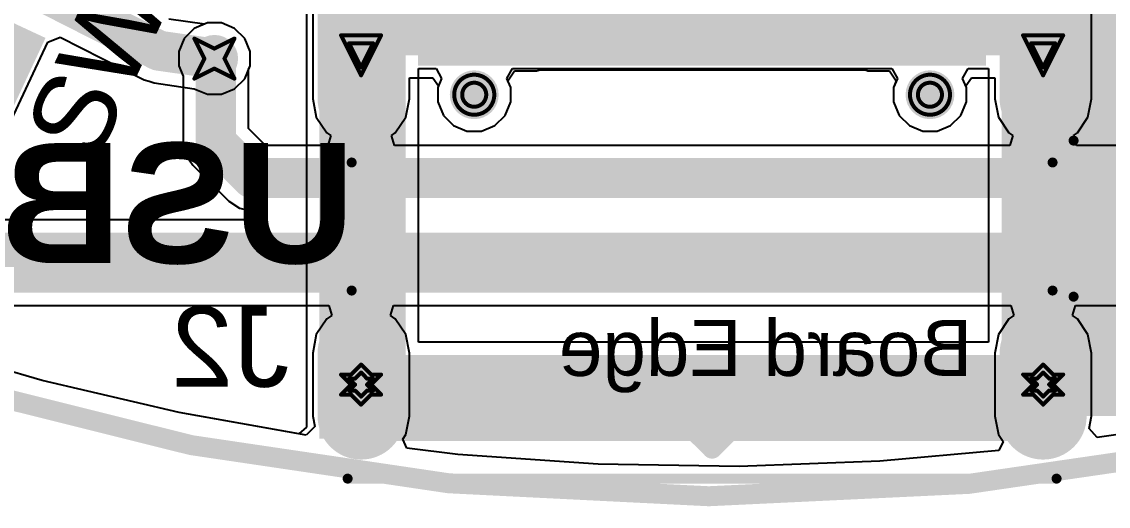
# Model space of a CAD drawing. Header units: inches. Extents: x -5 to 426, y -53 to 116.
# Drawn here: x 19.02 to 32.8, y -53.46 to -47.31 of the extents above; entities that cross this region are included whole.
import ezdxf

# ---------------------------------------------------------------- set-up
doc = ezdxf.new("R2010")
doc.units = ezdxf.units.IN
for name, color, linetype in [('Board Outline', 216, 'Continuous'), ('Bottom Layer', 5, 'Continuous'), ('Bottom Overlay', 54, 'Continuous'), ('Bottom Paste', 16, 'Continuous'), ('Bottom Solder', 6, 'Continuous'), ('Drill Drawing', 1, 'Continuous'), ('Multi-Layer', 9, 'Continuous'), ('Pad Holes', 156, 'Continuous'), ('Top Layer', 1, 'Continuous'), ('Top Overlay', 2, 'Continuous'), ('Top Paste', 8, 'Continuous'), ('Top Solder', 216, 'Continuous'), ('Via Holes', 16, 'Continuous')]:
    doc.layers.add(name, color=color, linetype=linetype)
doc.styles.add('Arial', font='', dxfattribs={"height": 0.2})
doc.styles.add('Arial_Bold', font='', dxfattribs={"height": 0.2})
doc.styles.get('Arial').set_extended_font_data('Arial')
doc.styles.get('Arial_Bold').set_extended_font_data('Arial', bold=True)

# ---------------------------------------------------------------- blocks, each defined once
blk = doc.blocks.new('C___1206_2')
at = {"layer": 'Top Layer'}
for points in [[(-2.032, 0.889), (-0.508, 0.889), (-0.508, -0.889), (-2.032, -0.889)], [(0.508, 0.889), (2.032, 0.889), (2.032, -0.889), (0.508, -0.889)]]:
    blk.add_hatch(color=1, dxfattribs=at).paths.add_polyline_path(points)
at = {"layer": 'Top Paste'}
for points in [[(-2.032, 0.889), (-0.508, 0.889), (-0.508, -0.889), (-2.032, -0.889)], [(0.508, 0.889), (2.032, 0.889), (2.032, -0.889), (0.508, -0.889)]]:
    blk.add_hatch(color=8, dxfattribs=at).paths.add_polyline_path(points)
at = {"layer": 'Top Solder'}
for points in [[(-2.1336, 0.9906), (-0.4064, 0.9906), (-0.4064, -0.9906), (-2.1336, -0.9906)], [(0.4064, 0.9906), (2.1336, 0.9906), (2.1336, -0.9906), (0.4064, -0.9906)]]:
    blk.add_hatch(color=216, dxfattribs=at).paths.add_polyline_path(points)
at = {"layer": 'Top Overlay', "const_width": 0.127}
for points in [[(-0.6096, 0.9906), (-2.1336, 0.9906)], [(-2.1336, 0.9906), (-2.1336, -0.9906)], [(2.1336, 0.9906), (0.6096, 0.9906)], [(2.1336, 0.9906), (2.1336, -0.9906)], [(-0.6096, -0.9906), (-2.1336, -0.9906)], [(2.1336, -0.9906), (0.6096, -0.9906)]]:
    blk.add_lwpolyline(points, dxfattribs=at)
at = {"layer": 'Top Overlay', "const_width": 0.0635}
for points in [[(-2.16535, 0.9906, 1), (-2.10185, 0.9906, 1)], [(-2.16535, 0.9906, 1), (-2.10185, 0.9906, 1)], [(-0.64135, 0.9906, 1), (-0.57785, 0.9906, 1)], [(0.57785, 0.9906, 1), (0.64135, 0.9906, 1)], [(2.10185, 0.9906, 1), (2.16535, 0.9906, 1)], [(2.10185, 0.9906, 1), (2.16535, 0.9906, 1)], [(-2.16535, -0.9906, 1), (-2.10185, -0.9906, 1)], [(-2.16535, -0.9906, 1), (-2.10185, -0.9906, 1)], [(-0.64135, -0.9906, 1), (-0.57785, -0.9906, 1)], [(0.57785, -0.9906, 1), (0.64135, -0.9906, 1)], [(2.10185, -0.9906, 1), (2.16535, -0.9906, 1)], [(2.10185, -0.9906, 1), (2.16535, -0.9906, 1)]]:
    blk.add_lwpolyline(points, format="xyb", close=True, dxfattribs=at)
blk = doc.blocks.new('TS_1109S_C_B_76')
at = {"layer": 'Top Layer'}
for points in [[(-3.95, 2.05), (-2.55, 2.05), (-2.55, 0.95), (-3.95, 0.95)], [(2.55, 2.05), (3.95, 2.05), (3.95, 0.95), (2.55, 0.95)], [(-3.95, -0.95), (-2.55, -0.95), (-2.55, -2.05), (-3.95, -2.05)], [(2.55, -0.95), (3.95, -0.95), (3.95, -2.05), (2.55, -2.05)]]:
    blk.add_hatch(color=1, dxfattribs=at).paths.add_polyline_path(points)
at = {"layer": 'Top Paste'}
for points in [[(-3.95, 2.05), (-2.55, 2.05), (-2.55, 0.95), (-3.95, 0.95)], [(2.55, 2.05), (3.95, 2.05), (3.95, 0.95), (2.55, 0.95)], [(-3.95, -0.95), (-2.55, -0.95), (-2.55, -2.05), (-3.95, -2.05)], [(2.55, -0.95), (3.95, -0.95), (3.95, -2.05), (2.55, -2.05)]]:
    blk.add_hatch(color=8, dxfattribs=at).paths.add_polyline_path(points)
at = {"layer": 'Top Solder'}
for points in [[(-4.052, 2.152), (-2.448, 2.152), (-2.448, 0.848), (-4.052, 0.848)], [(2.448, 2.152), (4.052, 2.152), (4.052, 0.848), (2.448, 0.848)], [(-4.052, -0.848), (-2.448, -0.848), (-2.448, -2.152), (-4.052, -2.152)], [(2.448, -0.848), (4.052, -0.848), (4.052, -2.152), (2.448, -2.152)]]:
    blk.add_hatch(color=216, dxfattribs=at).paths.add_polyline_path(points)
at = {"layer": 'Top Overlay', "const_width": 0.127}
for points in [[(-2.007, 2.311), (2.057, 2.311)], [(-2.413, -0.711), (-2.413, 0.711)], [(2.413, -0.711), (2.413, 0.711)], [(-2.007, -2.311), (2.057, -2.311)]]:
    blk.add_lwpolyline(points, dxfattribs=at)
at = {"layer": 'Top Overlay'}
for points, const_width in [([(-2.038, 2.311, 1), (-1.975, 2.311, 1)], 0.0635), ([(2.026, 2.311, 1), (2.089, 2.311, 1)], 0.0635), ([(1.226, 0, 1), (-1.226, 0, 1)], 0.127), ([(-2.445, 0.711, 1), (-2.381, 0.711, 1)], 0.0635), ([(2.381, 0.711, 1), (2.445, 0.711, 1)], 0.0635), ([(0.557, 0, 1), (-0.557, 0, 1)], 0.254), ([(-1.258, 0, 1), (-1.194, 0, 1)], 0.0635), ([(-0.621, 0, 1), (-0.494, 0, 1)], 0.127), ([(0.494, 0, 1), (0.621, 0, 1)], 0.127), ([(1.194, 0, 1), (1.258, 0, 1)], 0.0635), ([(-2.445, -0.711, 1), (-2.381, -0.711, 1)], 0.0635), ([(2.381, -0.711, 1), (2.445, -0.711, 1)], 0.0635), ([(-2.038, -2.311, 1), (-1.975, -2.311, 1)], 0.0635), ([(2.026, -2.311, 1), (2.089, -2.311, 1)], 0.0635)]:
    blk.add_lwpolyline(points, format="xyb", close=True, dxfattribs=dict(at, const_width=const_width))
blk = doc.blocks.new('TYPE_C_31_M_12__B_89')
at = {"layer": 'Bottom Layer'}
h = blk.add_hatch(color=5, dxfattribs=at)
edge = h.paths.add_edge_path()
edge.add_arc((-1.125, 4.35), 0.45, 180, 360)
edge.add_line((-0.675, 4.35), (-0.675, 5.15))
edge.add_arc((-1.125, 5.15), 0.45, 0, 180)
edge.add_line((-1.575, 5.15), (-1.575, 4.35))
h = blk.add_hatch(color=5, dxfattribs=at)
edge = h.paths.add_edge_path()
edge.add_arc((7.525, 4.35), 0.45, 180, 360)
edge.add_line((7.975, 4.35), (7.975, 5.15))
edge.add_arc((7.525, 5.15), 0.45, 0, 180)
edge.add_line((7.075, 5.15), (7.075, 4.35))
h = blk.add_hatch(color=5, dxfattribs=at)
edge = h.paths.add_edge_path()
edge.add_arc((-1.125, 1.12), 0.45, 0, 180)
edge.add_line((-1.575, 1.12), (-1.575, 0.02))
edge.add_arc((-1.125, 0.02), 0.45, 180, 360)
edge.add_line((-0.675, 0.02), (-0.675, 1.12))
h = blk.add_hatch(color=5, dxfattribs=at)
edge = h.paths.add_edge_path()
edge.add_arc((7.525, 0.02), 0.45, 180, 360)
edge.add_line((7.975, 0.02), (7.975, 1.12))
edge.add_arc((7.525, 1.12), 0.45, 0, 180)
edge.add_line((7.075, 1.12), (7.075, 0.02))
for points in [[(-0.3, 0.6), (0.3, 0.6), (0.3, -0.6), (-0.3, -0.6)], [(0.5, 0.6), (1.1, 0.6), (1.1, -0.6), (0.5, -0.6)], [(1.3, 0.6), (1.6, 0.6), (1.6, -0.6), (1.3, -0.6)], [(1.8, 0.6), (2.1, 0.6), (2.1, -0.6), (1.8, -0.6)], [(2.3, 0.6), (2.6, 0.6), (2.6, -0.6), (2.3, -0.6)], [(2.8, 0.6), (3.1, 0.6), (3.1, -0.6), (2.8, -0.6)], [(3.6, -0.6), (3.3, -0.6), (3.3, 0.6), (3.6, 0.6)], [(4.1, -0.6), (3.8, -0.6), (3.8, 0.6), (4.1, 0.6)], [(4.6, -0.6), (4.3, -0.6), (4.3, 0.6), (4.6, 0.6)], [(5.1, -0.6), (4.8, -0.6), (4.8, 0.6), (5.1, 0.6)], [(5.9, -0.6), (5.3, -0.6), (5.3, 0.6), (5.9, 0.6)], [(6.1, 0.6), (6.7, 0.6), (6.7, -0.6), (6.1, -0.6)]]:
    blk.add_hatch(color=5, dxfattribs=at).paths.add_polyline_path(points)
at = {"layer": 'Bottom Paste'}
for points in [[(-0.3, 0.6), (0.3, 0.6), (0.3, -0.6), (-0.3, -0.6)], [(0.5, 0.6), (1.1, 0.6), (1.1, -0.6), (0.5, -0.6)], [(1.3, 0.6), (1.6, 0.6), (1.6, -0.6), (1.3, -0.6)], [(1.8, 0.6), (2.1, 0.6), (2.1, -0.6), (1.8, -0.6)], [(2.3, 0.6), (2.6, 0.6), (2.6, -0.6), (2.3, -0.6)], [(2.8, 0.6), (3.1, 0.6), (3.1, -0.6), (2.8, -0.6)], [(3.6, -0.6), (3.3, -0.6), (3.3, 0.6), (3.6, 0.6)], [(4.1, -0.6), (3.8, -0.6), (3.8, 0.6), (4.1, 0.6)], [(4.6, -0.6), (4.3, -0.6), (4.3, 0.6), (4.6, 0.6)], [(5.1, -0.6), (4.8, -0.6), (4.8, 0.6), (5.1, 0.6)], [(5.9, -0.6), (5.3, -0.6), (5.3, 0.6), (5.9, 0.6)], [(6.1, 0.6), (6.7, 0.6), (6.7, -0.6), (6.1, -0.6)]]:
    blk.add_hatch(color=16, dxfattribs=at).paths.add_polyline_path(points)
at = {"layer": 'Bottom Solder'}
h = blk.add_hatch(color=6, dxfattribs=at)
edge = h.paths.add_edge_path()
edge.add_arc((-1.125, 4.35), 0.552, 180, 360)
edge.add_line((-0.573, 4.35), (-0.573, 5.15))
edge.add_arc((-1.125, 5.15), 0.552, 0, 180)
edge.add_line((-1.677, 5.15), (-1.677, 4.35))
h = blk.add_hatch(color=6, dxfattribs=at)
edge = h.paths.add_edge_path()
edge.add_arc((7.525, 4.35), 0.552, 180, 360)
edge.add_line((8.077, 4.35), (8.077, 5.15))
edge.add_arc((7.525, 5.15), 0.552, 0, 180)
edge.add_line((6.973, 5.15), (6.973, 4.35))
h = blk.add_hatch(color=6, dxfattribs=at)
edge = h.paths.add_edge_path()
edge.add_arc((-1.125, 1.12), 0.552, 0, 180)
edge.add_line((-1.677, 1.12), (-1.677, 0.02))
edge.add_arc((-1.125, 0.02), 0.552, 180, 360)
edge.add_line((-0.573, 0.02), (-0.573, 1.12))
h = blk.add_hatch(color=6, dxfattribs=at)
edge = h.paths.add_edge_path()
edge.add_arc((7.525, 0.02), 0.552, 180, 360)
edge.add_line((8.077, 0.02), (8.077, 1.12))
edge.add_arc((7.525, 1.12), 0.552, 0, 180)
edge.add_line((6.973, 1.12), (6.973, 0.02))
h = blk.add_hatch(color=6, dxfattribs=at)
edge = h.paths.add_edge_path()
edge.add_arc((0.31, 1.07), 0.102, 0, 360)
h = blk.add_hatch(color=6, dxfattribs=at)
edge = h.paths.add_edge_path()
edge.add_arc((6.09, 1.07), 0.102, 0, 360)
for points in [[(-0.402, 0.702), (0.402, 0.702), (0.402, -0.702), (-0.402, -0.702)], [(0.398, 0.702), (1.202, 0.702), (1.202, -0.702), (0.398, -0.702)], [(1.198, 0.702), (1.702, 0.702), (1.702, -0.702), (1.198, -0.702)], [(1.698, 0.702), (2.202, 0.702), (2.202, -0.702), (1.698, -0.702)], [(2.198, 0.702), (2.702, 0.702), (2.702, -0.702), (2.198, -0.702)], [(2.698, 0.702), (3.202, 0.702), (3.202, -0.702), (2.698, -0.702)], [(3.702, -0.702), (3.198, -0.702), (3.198, 0.702), (3.702, 0.702)], [(4.202, -0.702), (3.698, -0.702), (3.698, 0.702), (4.202, 0.702)], [(4.702, -0.702), (4.198, -0.702), (4.198, 0.702), (4.702, 0.702)], [(5.202, -0.702), (4.698, -0.702), (4.698, 0.702), (5.202, 0.702)], [(6.002, -0.702), (5.198, -0.702), (5.198, 0.702), (6.002, 0.702)], [(5.998, 0.702), (6.802, 0.702), (6.802, -0.702), (5.998, -0.702)]]:
    blk.add_hatch(color=6, dxfattribs=at).paths.add_polyline_path(points)
at = {"layer": 'Multi-Layer'}
h = blk.add_hatch(color=9, dxfattribs=at)
edge = h.paths.add_edge_path()
edge.add_arc((-1.125, 4.35), 0.45, 180, 360)
edge.add_line((-0.675, 4.35), (-0.675, 5.15))
edge.add_arc((-1.125, 5.15), 0.45, 0, 180)
edge.add_line((-1.575, 5.15), (-1.575, 4.35))
h = blk.add_hatch(color=9, dxfattribs=at)
edge = h.paths.add_edge_path()
edge.add_arc((7.525, 4.35), 0.45, 180, 360)
edge.add_line((7.975, 4.35), (7.975, 5.15))
edge.add_arc((7.525, 5.15), 0.45, 0, 180)
edge.add_line((7.075, 5.15), (7.075, 4.35))
h = blk.add_hatch(color=9, dxfattribs=at)
edge = h.paths.add_edge_path()
edge.add_arc((-1.125, 1.12), 0.45, 0, 180)
edge.add_line((-1.575, 1.12), (-1.575, 0.02))
edge.add_arc((-1.125, 0.02), 0.45, 180, 360)
edge.add_line((-0.675, 0.02), (-0.675, 1.12))
h = blk.add_hatch(color=9, dxfattribs=at)
edge = h.paths.add_edge_path()
edge.add_arc((7.525, 0.02), 0.45, 180, 360)
edge.add_line((7.975, 0.02), (7.975, 1.12))
edge.add_arc((7.525, 1.12), 0.45, 0, 180)
edge.add_line((7.075, 1.12), (7.075, 0.02))
at = {"layer": 'Pad Holes'}
h = blk.add_hatch(color=7, dxfattribs=at)
edge = h.paths.add_edge_path()
edge.add_arc((-1.125, 5.15), 0.3, 0, 180)
edge.add_line((-1.425, 5.15), (-1.425, 4.35))
edge.add_arc((-1.125, 4.35), 0.3, 180, 360)
edge.add_line((-0.825, 4.35), (-0.825, 5.15))
h = blk.add_hatch(color=7, dxfattribs=at)
edge = h.paths.add_edge_path()
edge.add_arc((7.525, 5.15), 0.3, 0, 180)
edge.add_line((7.225, 5.15), (7.225, 4.35))
edge.add_arc((7.525, 4.35), 0.3, 180, 360)
edge.add_line((7.825, 4.35), (7.825, 5.15))
h = blk.add_hatch(color=7, dxfattribs=at)
edge = h.paths.add_edge_path()
edge.add_arc((-1.125, 1.12), 0.3, 0, 180)
edge.add_line((-1.425, 1.12), (-1.425, 0.02))
edge.add_arc((-1.125, 0.02), 0.3, 180, 360)
edge.add_line((-0.825, 0.02), (-0.825, 1.12))
h = blk.add_hatch(color=7, dxfattribs=at)
edge = h.paths.add_edge_path()
edge.add_arc((0.31, 1.07), 0.31, 0, 360)
h = blk.add_hatch(color=7, dxfattribs=at)
edge = h.paths.add_edge_path()
edge.add_arc((6.09, 1.07), 0.31, 0, 360)
h = blk.add_hatch(color=7, dxfattribs=at)
edge = h.paths.add_edge_path()
edge.add_arc((7.525, 1.12), 0.3, 0, 180)
edge.add_line((7.225, 1.12), (7.225, 0.02))
edge.add_arc((7.525, 0.02), 0.3, 180, 360)
edge.add_line((7.825, 0.02), (7.825, 1.12))
at = {"layer": 'Top Layer'}
h = blk.add_hatch(color=1, dxfattribs=at)
edge = h.paths.add_edge_path()
edge.add_arc((-1.125, 4.35), 0.45, 180, 360)
edge.add_line((-0.675, 4.35), (-0.675, 5.15))
edge.add_arc((-1.125, 5.15), 0.45, 0, 180)
edge.add_line((-1.575, 5.15), (-1.575, 4.35))
h = blk.add_hatch(color=1, dxfattribs=at)
edge = h.paths.add_edge_path()
edge.add_arc((7.525, 4.35), 0.45, 180, 360)
edge.add_line((7.975, 4.35), (7.975, 5.15))
edge.add_arc((7.525, 5.15), 0.45, 0, 180)
edge.add_line((7.075, 5.15), (7.075, 4.35))
h = blk.add_hatch(color=1, dxfattribs=at)
edge = h.paths.add_edge_path()
edge.add_arc((-1.125, 1.12), 0.45, 0, 180)
edge.add_line((-1.575, 1.12), (-1.575, 0.02))
edge.add_arc((-1.125, 0.02), 0.45, 180, 360)
edge.add_line((-0.675, 0.02), (-0.675, 1.12))
h = blk.add_hatch(color=1, dxfattribs=at)
edge = h.paths.add_edge_path()
edge.add_arc((7.525, 0.02), 0.45, 180, 360)
edge.add_line((7.975, 0.02), (7.975, 1.12))
edge.add_arc((7.525, 1.12), 0.45, 0, 180)
edge.add_line((7.075, 1.12), (7.075, 0.02))
at = {"layer": 'Top Solder'}
h = blk.add_hatch(color=216, dxfattribs=at)
edge = h.paths.add_edge_path()
edge.add_arc((-1.125, 4.35), 0.552, 180, 360)
edge.add_line((-0.573, 4.35), (-0.573, 5.15))
edge.add_arc((-1.125, 5.15), 0.552, 0, 180)
edge.add_line((-1.677, 5.15), (-1.677, 4.35))
h = blk.add_hatch(color=216, dxfattribs=at)
edge = h.paths.add_edge_path()
edge.add_arc((7.525, 4.35), 0.552, 180, 360)
edge.add_line((8.077, 4.35), (8.077, 5.15))
edge.add_arc((7.525, 5.15), 0.552, 0, 180)
edge.add_line((6.973, 5.15), (6.973, 4.35))
h = blk.add_hatch(color=216, dxfattribs=at)
edge = h.paths.add_edge_path()
edge.add_arc((-1.125, 1.12), 0.552, 0, 180)
edge.add_line((-1.677, 1.12), (-1.677, 0.02))
edge.add_arc((-1.125, 0.02), 0.552, 180, 360)
edge.add_line((-0.573, 0.02), (-0.573, 1.12))
h = blk.add_hatch(color=216, dxfattribs=at)
edge = h.paths.add_edge_path()
edge.add_arc((7.525, 0.02), 0.552, 180, 360)
edge.add_line((8.077, 0.02), (8.077, 1.12))
edge.add_arc((7.525, 1.12), 0.552, 0, 180)
edge.add_line((6.973, 1.12), (6.973, 0.02))
h = blk.add_hatch(color=216, dxfattribs=at)
edge = h.paths.add_edge_path()
edge.add_arc((0.31, 1.07), 0.102, 0, 360)
h = blk.add_hatch(color=216, dxfattribs=at)
edge = h.paths.add_edge_path()
edge.add_arc((6.09, 1.07), 0.102, 0, 360)
at = {"layer": 'Bottom Overlay'}
for points, const_width in [([(7.695, 5.944), (-1.295, 5.944)], 0.127), ([(3.073, 5.563), (2.769, 5.258)], 0.254), ([(3.378, 5.258), (3.073, 5.563)], 0.254), ([(3.378, 5.258), (2.769, 5.258)], 0.254), ([(3.073, 5.004), (3.073, 5.258)], 0.254), ([(-1.245, 3.556), (-1.245, 1.93)], 0.127), ([(7.645, 1.93), (7.645, 3.556)], 0.127)]:
    blk.add_lwpolyline(points, dxfattribs=dict(at, const_width=const_width))
for points, const_width in [([(-1.327, 5.944, 1), (-1.264, 5.944, 1)], 0.0635), ([(7.664, 5.944, 1), (7.727, 5.944, 1)], 0.0635), ([(3.01, 5.563, 1), (3.137, 5.563, 1)], 0.127), ([(3.01, 5.563, 1), (3.137, 5.563, 1)], 0.127), ([(2.705, 5.258, 1), (2.832, 5.258, 1)], 0.127), ([(2.705, 5.258, 1), (2.832, 5.258, 1)], 0.127), ([(3.01, 5.258, 1), (3.137, 5.258, 1)], 0.127), ([(3.315, 5.258, 1), (3.442, 5.258, 1)], 0.127), ([(3.315, 5.258, 1), (3.442, 5.258, 1)], 0.127), ([(3.01, 5.004, 1), (3.137, 5.004, 1)], 0.127), ([(-1.276, 3.556, 1), (-1.213, 3.556, 1)], 0.0635), ([(7.613, 3.556, 1), (7.676, 3.556, 1)], 0.0635), ([(-1.276, 1.93, 1), (-1.213, 1.93, 1)], 0.0635), ([(7.613, 1.93, 1), (7.676, 1.93, 1)], 0.0635)]:
    blk.add_lwpolyline(points, format="xyb", close=True, dxfattribs=dict(at, const_width=const_width))
at = {"layer": 'Bottom Overlay', "style": 'Arial', "text_generation_flag": 2}
blk.add_text('Board Edge', height=0.7112, rotation=180, dxfattribs=at).set_placement((-0.229, 4.64))

msp = doc.modelspace()

# ---------------------------------------------------------------- hatches: boundary and pattern name
at = {"layer": 'Bottom Layer'}
for points in [[(29.748, -47.766), (30.348, -47.766), (30.348, -45.086), (29.748, -45.086)], [(24.948, -47.766), (25.548, -47.766), (25.548, -45.67), (24.948, -45.67)]]:
    msp.add_hatch(color=5, dxfattribs=at).paths.add_polyline_path(points)
h = msp.add_hatch(color=5, dxfattribs=at)
edge = h.paths.add_edge_path()
edge.add_arc((21.463, -47.777), 0.3, 0, 360)
at = {"layer": 'Top Layer'}
for points in [[(22.795, -52.603), (23.887, -52.603), (23.887, -46.634), (22.795, -46.634)], [(22.873, -46.634), (22.873, -47.736), (32.423, -47.736), (32.423, -46.634)], [(31.445, -52.316), (34.112, -52.316), (34.112, -46.634), (31.445, -46.634)], [(22.873, -51.542), (22.873, -52.634), (32.423, -52.634), (32.423, -51.542)]]:
    msp.add_hatch(color=1, dxfattribs=at).paths.add_polyline_path(points)
h = msp.add_hatch(color=1, dxfattribs=at)
edge = h.paths.add_edge_path()
edge.add_arc((21.463, -47.777), 0.3, 0, 360)
at = {"layer": 'Via Holes'}
h = msp.add_hatch(color=7, dxfattribs=at)
edge = h.paths.add_edge_path()
edge.add_arc((21.463, -47.777), 0.15, 0, 360)

# ---------------------------------------------------------------- linework, layer by layer
at = {"layer": 'Board Outline', "const_width": 0.254}
msp.add_lwpolyline([(49.772, 6.348, -1.144567), (-0.298, -38.441)], format="xyb", dxfattribs=at)
at = {"layer": 'Bottom Layer'}
for p, q in [((22.709, -47.186), (22.709, -48.286)), ((32.587, -48.286), (32.587, -47.186)), ((21.207, -47.394), (21.079, -47.521)), ((21.373, -47.325), (21.207, -47.394)), ((21.553, -47.325), (21.373, -47.325)), ((21.719, -47.394), (21.553, -47.325)), ((21.847, -47.521), (21.719, -47.394)), ((21.079, -47.521), (21.011, -47.687)), ((21.915, -47.687), (21.847, -47.521)), ((21.011, -47.687), (21.011, -47.867)), ((21.915, -47.867), (21.915, -47.687)), ((21.011, -47.867), (21.066, -48.002)), ((21.895, -47.917), (21.915, -47.867)), ((21.895, -48.665), (21.895, -47.917)), ((25.185, -48.058), (25.269, -47.931)), ((25.269, -47.931), (25.473, -47.931)), ((25.473, -47.931), (25.548, -47.931)), ((25.548, -47.931), (25.595, -47.918)), ((25.595, -47.918), (25.595, -47.918)), ((25.595, -47.918), (26.7, -47.918)), ((26.7, -47.918), (26.7, -47.918)), ((26.7, -47.918), (27.095, -47.918)), ((27.095, -47.918), (27.095, -47.918)), ((27.095, -47.918), (27.7, -47.918)), ((27.7, -47.918), (27.7, -47.918)), ((27.7, -47.918), (28.095, -47.918)), ((28.095, -47.918), (28.095, -47.918)), ((28.095, -47.918), (28.595, -47.918)), ((28.595, -47.918), (28.595, -47.918)), ((28.595, -47.918), (29.2, -47.918)), ((29.2, -47.918), (29.2, -47.918)), ((29.2, -47.918), (29.595, -47.918)), ((29.595, -47.918), (29.595, -47.918)), ((29.595, -47.918), (29.718, -47.918)), ((29.718, -47.918), (29.748, -47.931)), ((29.748, -47.931), (30.026, -47.931)), ((30.026, -47.931), (30.111, -48.058)), ((21.066, -48.002), (21.066, -48.836)), ((23.937, -48.286), (23.937, -48.02)), ((23.937, -48.02), (24.233, -48.02)), ((24.233, -48.02), (24.303, -48.125)), ((25.22, -48.144), (25.185, -48.058)), ((30.111, -48.058), (30.075, -48.144)), ((30.993, -48.125), (31.063, -48.02)), ((31.063, -48.02), (31.359, -48.02)), ((31.359, -48.02), (31.359, -48.286)), ((24.303, -48.125), (24.295, -48.144)), ((24.295, -48.144), (24.295, -48.328)), ((25.22, -48.328), (25.22, -48.144)), ((30.075, -48.144), (30.075, -48.328)), ((31, -48.144), (30.993, -48.125)), ((31, -48.328), (31, -48.144)), ((22.709, -48.286), (22.755, -48.521)), ((23.89, -48.521), (23.937, -48.286)), ((24.295, -48.328), (24.366, -48.498)), ((25.15, -48.498), (25.22, -48.328)), ((30.075, -48.328), (30.146, -48.498)), ((30.93, -48.498), (31, -48.328)), ((31.359, -48.286), (31.405, -48.521)), ((32.54, -48.521), (32.587, -48.286)), ((24.366, -48.498), (24.496, -48.628)), ((25.02, -48.628), (25.15, -48.498)), ((30.146, -48.498), (30.276, -48.628)), ((30.8, -48.628), (30.93, -48.498)), ((22.755, -48.521), (22.889, -48.72)), ((23.757, -48.72), (23.89, -48.521)), ((24.496, -48.628), (24.666, -48.698)), ((24.85, -48.698), (25.02, -48.628)), ((30.276, -48.628), (30.446, -48.698)), ((30.63, -48.698), (30.8, -48.628)), ((31.405, -48.521), (31.539, -48.72)), ((32.407, -48.72), (32.54, -48.521)), ((22.111, -48.881), (21.895, -48.665)), ((22.889, -48.72), (22.939, -48.754)), ((22.939, -48.754), (22.901, -48.881)), ((23.707, -48.754), (23.757, -48.72)), ((23.745, -48.881), (23.707, -48.754)), ((24.666, -48.698), (24.85, -48.698)), ((30.446, -48.698), (30.63, -48.698)), ((31.539, -48.72), (31.589, -48.754)), ((31.589, -48.754), (31.551, -48.881)), ((32.357, -48.754), (32.407, -48.72)), ((32.395, -48.881), (32.357, -48.754)), ((21.066, -48.836), (21.098, -48.995)), ((22.901, -48.881), (22.111, -48.881)), ((31.551, -48.881), (23.745, -48.881)), ((37.461, -48.881), (32.395, -48.881)), ((21.098, -48.995), (21.188, -49.129)), ((21.188, -49.129), (21.646, -49.588)), ((21.646, -49.588), (21.781, -49.678)), ((21.781, -49.678), (21.878, -49.697)), ((21.878, -49.697), (21.865, -49.824)), ((21.865, -49.824), (17.271, -49.824)), ((17.271, -50.912), (22.914, -50.912)), ((22.914, -50.912), (22.952, -51.039)), ((23.694, -51.039), (23.732, -50.912)), ((23.732, -50.912), (31.564, -50.912)), ((31.564, -50.912), (31.602, -51.039)), ((32.344, -51.039), (32.382, -50.912)), ((32.382, -50.912), (36.997, -50.912)), ((22.889, -51.081), (22.755, -51.281)), ((22.952, -51.039), (22.889, -51.081)), ((23.757, -51.081), (23.694, -51.039)), ((23.89, -51.281), (23.757, -51.081)), ((31.539, -51.081), (31.405, -51.281)), ((31.602, -51.039), (31.539, -51.081)), ((32.407, -51.081), (32.344, -51.039)), ((32.54, -51.281), (32.407, -51.081)), ((19.278, -51.864), (17.562, -51.365)), ((22.755, -51.281), (22.709, -51.516)), ((23.937, -51.516), (23.89, -51.281)), ((31.405, -51.281), (31.359, -51.516)), ((32.587, -51.516), (32.54, -51.281)), ((22.709, -51.516), (22.709, -52.316)), ((23.937, -52.316), (23.937, -51.516)), ((31.359, -51.516), (31.359, -52.316)), ((32.587, -52.316), (32.587, -51.516)), ((21.017, -52.27), (19.278, -51.864)), ((22.627, -52.557), (21.017, -52.27)), ((22.709, -52.316), (22.735, -52.447)), ((23.89, -52.551), (23.937, -52.316)), ((31.359, -52.316), (31.405, -52.551)), ((32.556, -52.474), (32.587, -52.316)), ((22.735, -52.447), (22.627, -52.557)), ((32.657, -52.587), (32.556, -52.474)), ((33.448, -52.473), (32.657, -52.587)), ((23.853, -52.607), (23.89, -52.551)), ((23.905, -52.723), (23.853, -52.607)), ((31.405, -52.551), (31.464, -52.639)), ((31.464, -52.639), (31.409, -52.753)), ((24.548, -52.802), (23.905, -52.723)), ((31.409, -52.753), (29.901, -52.89)), ((26.33, -52.926), (24.548, -52.802)), ((29.901, -52.89), (28.116, -52.956)), ((28.116, -52.956), (26.33, -52.926))]:
    msp.add_line(p, q, dxfattribs=at)
for points, const_width in [([(24.448, -47.166), (24.448, -46.868)], 0.406), ([(21.463, -47.777), (21.481, -47.795)], 0.508), ([(21.481, -48.836), (21.481, -47.795)], 0.508), ([(21.481, -48.836), (21.939, -49.295)], 0.508), ([(21.939, -49.295), (37.643, -49.295)], 0.508), ([(17.271, -50.368), (36.997, -50.368)], 0.762)]:
    msp.add_lwpolyline(points, dxfattribs=dict(at, const_width=const_width))
for points, const_width in [([(24.346, -47.166, 1), (24.549, -47.166, 1)], 0.203), ([(21.336, -47.777, 1), (21.59, -47.777, 1)], 0.254), ([(21.354, -47.795, 1), (21.608, -47.795, 1)], 0.254), ([(21.354, -47.795, 1), (21.608, -47.795, 1)], 0.254), ([(21.354, -48.836, 1), (21.608, -48.836, 1)], 0.254), ([(21.354, -48.836, 1), (21.608, -48.836, 1)], 0.254), ([(21.812, -49.295, 1), (22.066, -49.295, 1)], 0.254), ([(21.812, -49.295, 1), (22.066, -49.295, 1)], 0.254)]:
    msp.add_lwpolyline(points, format="xyb", close=True, dxfattribs=dict(at, const_width=const_width))
at = {"layer": 'Drill Drawing', "const_width": 0.0508}
for points in [[(21.209, -47.523), (21.463, -47.65)], [(21.209, -47.523), (21.336, -47.777)], [(21.463, -47.65), (21.717, -47.523)], [(21.59, -47.777), (21.717, -47.523)], [(23.069, -47.482), (23.577, -47.482)], [(23.069, -47.482), (23.323, -47.99)], [(23.323, -47.99), (23.577, -47.482)], [(31.719, -47.482), (32.227, -47.482)], [(31.719, -47.482), (31.973, -47.99)], [(31.973, -47.99), (32.227, -47.482)], [(23.17, -47.583), (23.475, -47.583)], [(23.17, -47.583), (23.323, -47.888)], [(23.323, -47.888), (23.475, -47.583)], [(31.82, -47.583), (32.125, -47.583)], [(31.82, -47.583), (31.973, -47.888)], [(31.973, -47.888), (32.125, -47.583)], [(21.209, -48.031), (21.336, -47.777)], [(21.59, -47.777), (21.717, -48.031)], [(21.209, -48.031), (21.463, -47.904)], [(21.463, -47.904), (21.717, -48.031)], [(23.196, -51.789), (23.323, -51.662)], [(23.323, -51.662), (23.45, -51.789)], [(31.846, -51.789), (31.973, -51.662)], [(31.973, -51.662), (32.1, -51.789)], [(23.069, -51.789), (23.196, -51.916)], [(23.069, -51.789), (23.196, -51.789)], [(23.247, -51.84), (23.323, -51.763)], [(23.323, -51.763), (23.399, -51.84)], [(23.45, -51.789), (23.577, -51.789)], [(23.45, -51.916), (23.577, -51.789)], [(31.719, -51.789), (31.846, -51.916)], [(31.719, -51.789), (31.846, -51.789)], [(31.897, -51.84), (31.973, -51.763)], [(31.973, -51.763), (32.049, -51.84)], [(32.1, -51.789), (32.227, -51.789)], [(32.1, -51.916), (32.227, -51.789)], [(23.069, -52.043), (23.196, -51.916)], [(23.17, -51.84), (23.247, -51.916)], [(23.17, -51.84), (23.247, -51.84)], [(23.17, -51.992), (23.247, -51.916)], [(23.399, -51.84), (23.475, -51.84)], [(23.399, -51.916), (23.475, -51.84)], [(23.399, -51.916), (23.475, -51.992)], [(23.45, -51.916), (23.577, -52.043)], [(31.719, -52.043), (31.846, -51.916)], [(31.82, -51.84), (31.897, -51.916)], [(31.82, -51.84), (31.897, -51.84)], [(31.82, -51.992), (31.897, -51.916)], [(32.049, -51.84), (32.125, -51.84)], [(32.049, -51.916), (32.125, -51.84)], [(32.049, -51.916), (32.125, -51.992)], [(32.1, -51.916), (32.227, -52.043)], [(23.069, -52.043), (23.196, -52.043)], [(23.17, -51.992), (23.247, -51.992)], [(23.196, -52.043), (23.323, -52.17)], [(23.247, -51.992), (23.323, -52.068)], [(23.323, -52.068), (23.399, -51.992)], [(23.323, -52.17), (23.45, -52.043)], [(23.399, -51.992), (23.475, -51.992)], [(23.45, -52.043), (23.577, -52.043)], [(31.719, -52.043), (31.846, -52.043)], [(31.82, -51.992), (31.897, -51.992)], [(31.846, -52.043), (31.973, -52.17)], [(31.897, -51.992), (31.973, -52.068)], [(31.973, -52.068), (32.049, -51.992)], [(31.973, -52.17), (32.1, -52.043)], [(32.049, -51.992), (32.125, -51.992)], [(32.1, -52.043), (32.227, -52.043)]]:
    msp.add_lwpolyline(points, dxfattribs=at)
at = {"layer": 'Drill Drawing'}
for points, const_width in [([(21.196, -47.523, 1), (21.222, -47.523, 1)], 0.0254), ([(21.196, -47.523, 1), (21.222, -47.523, 1)], 0.0254), ([(21.704, -47.523, 1), (21.73, -47.523, 1)], 0.0254), ([(21.704, -47.523, 1), (21.73, -47.523, 1)], 0.0254), ([(23.056, -47.482, 1), (23.082, -47.482, 1)], 0.0254), ([(23.056, -47.482, 1), (23.082, -47.482, 1)], 0.0254), ([(23.564, -47.482, 1), (23.59, -47.482, 1)], 0.0254), ([(23.564, -47.482, 1), (23.59, -47.482, 1)], 0.0254), ([(31.706, -47.482, 1), (31.732, -47.482, 1)], 0.0254), ([(31.706, -47.482, 1), (31.732, -47.482, 1)], 0.0254), ([(32.214, -47.482, 1), (32.24, -47.482, 1)], 0.0254), ([(32.214, -47.482, 1), (32.24, -47.482, 1)], 0.0254), ([(21.45, -47.65, 1), (21.476, -47.65, 1)], 0.0254), ([(21.45, -47.65, 1), (21.476, -47.65, 1)], 0.0254), ([(23.158, -47.583, 1), (23.183, -47.583, 1)], 0.0254), ([(23.158, -47.583, 1), (23.183, -47.583, 1)], 0.0254), ([(23.463, -47.583, 1), (23.488, -47.583, 1)], 0.0254), ([(23.463, -47.583, 1), (23.488, -47.583, 1)], 0.0254), ([(31.808, -47.583, 1), (31.833, -47.583, 1)], 0.0254), ([(31.808, -47.583, 1), (31.833, -47.583, 1)], 0.0254), ([(32.113, -47.583, 1), (32.138, -47.583, 1)], 0.0254), ([(32.113, -47.583, 1), (32.138, -47.583, 1)], 0.0254), ([(21.323, -47.777, 1), (21.349, -47.777, 1)], 0.0254), ([(21.323, -47.777, 1), (21.349, -47.777, 1)], 0.0254), ([(21.577, -47.777, 1), (21.603, -47.777, 1)], 0.0254), ([(21.577, -47.777, 1), (21.603, -47.777, 1)], 0.0254), ([(21.45, -47.904, 1), (21.476, -47.904, 1)], 0.0254), ([(21.45, -47.904, 1), (21.476, -47.904, 1)], 0.0254), ([(23.31, -47.888, 1), (23.336, -47.888, 1)], 0.0254), ([(23.31, -47.888, 1), (23.336, -47.888, 1)], 0.0254), ([(31.96, -47.888, 1), (31.986, -47.888, 1)], 0.0254), ([(31.96, -47.888, 1), (31.986, -47.888, 1)], 0.0254), ([(21.196, -48.031, 1), (21.222, -48.031, 1)], 0.0254), ([(21.196, -48.031, 1), (21.222, -48.031, 1)], 0.0254), ([(21.704, -48.031, 1), (21.73, -48.031, 1)], 0.0254), ([(21.704, -48.031, 1), (21.73, -48.031, 1)], 0.0254), ([(23.31, -47.99, 1), (23.336, -47.99, 1)], 0.0254), ([(23.31, -47.99, 1), (23.336, -47.99, 1)], 0.0254), ([(25.012, -48.236, 1), (24.504, -48.236, 1)], 0.0508), ([(24.91, -48.236, 1), (24.605, -48.236, 1)], 0.0508), ([(30.792, -48.236, 1), (30.284, -48.236, 1)], 0.0508), ([(30.69, -48.236, 1), (30.385, -48.236, 1)], 0.0508), ([(31.96, -47.99, 1), (31.986, -47.99, 1)], 0.0254), ([(31.96, -47.99, 1), (31.986, -47.99, 1)], 0.0254), ([(24.491, -48.236, 1), (24.517, -48.236, 1)], 0.0254), ([(24.593, -48.236, 1), (24.618, -48.236, 1)], 0.0254), ([(24.898, -48.236, 1), (24.923, -48.236, 1)], 0.0254), ([(24.999, -48.236, 1), (25.025, -48.236, 1)], 0.0254), ([(30.271, -48.236, 1), (30.297, -48.236, 1)], 0.0254), ([(30.373, -48.236, 1), (30.398, -48.236, 1)], 0.0254), ([(30.678, -48.236, 1), (30.703, -48.236, 1)], 0.0254), ([(30.779, -48.236, 1), (30.805, -48.236, 1)], 0.0254), ([(23.31, -51.662, 1), (23.336, -51.662, 1)], 0.0254), ([(23.31, -51.662, 1), (23.336, -51.662, 1)], 0.0254), ([(31.96, -51.662, 1), (31.986, -51.662, 1)], 0.0254), ([(31.96, -51.662, 1), (31.986, -51.662, 1)], 0.0254), ([(23.056, -51.789, 1), (23.082, -51.789, 1)], 0.0254), ([(23.056, -51.789, 1), (23.082, -51.789, 1)], 0.0254), ([(23.183, -51.789, 1), (23.209, -51.789, 1)], 0.0254), ([(23.183, -51.789, 1), (23.209, -51.789, 1)], 0.0254), ([(23.31, -51.763, 1), (23.336, -51.763, 1)], 0.0254), ([(23.31, -51.763, 1), (23.336, -51.763, 1)], 0.0254), ([(23.437, -51.789, 1), (23.463, -51.789, 1)], 0.0254), ([(23.437, -51.789, 1), (23.463, -51.789, 1)], 0.0254), ([(23.564, -51.789, 1), (23.59, -51.789, 1)], 0.0254), ([(23.564, -51.789, 1), (23.59, -51.789, 1)], 0.0254), ([(31.706, -51.789, 1), (31.732, -51.789, 1)], 0.0254), ([(31.706, -51.789, 1), (31.732, -51.789, 1)], 0.0254), ([(31.833, -51.789, 1), (31.859, -51.789, 1)], 0.0254), ([(31.833, -51.789, 1), (31.859, -51.789, 1)], 0.0254), ([(31.96, -51.763, 1), (31.986, -51.763, 1)], 0.0254), ([(31.96, -51.763, 1), (31.986, -51.763, 1)], 0.0254), ([(32.087, -51.789, 1), (32.113, -51.789, 1)], 0.0254), ([(32.087, -51.789, 1), (32.113, -51.789, 1)], 0.0254), ([(32.214, -51.789, 1), (32.24, -51.789, 1)], 0.0254), ([(32.214, -51.789, 1), (32.24, -51.789, 1)], 0.0254), ([(23.158, -51.84, 1), (23.183, -51.84, 1)], 0.0254), ([(23.158, -51.84, 1), (23.183, -51.84, 1)], 0.0254), ([(23.183, -51.916, 1), (23.209, -51.916, 1)], 0.0254), ([(23.183, -51.916, 1), (23.209, -51.916, 1)], 0.0254), ([(23.234, -51.84, 1), (23.259, -51.84, 1)], 0.0254), ([(23.234, -51.84, 1), (23.259, -51.84, 1)], 0.0254), ([(23.234, -51.916, 1), (23.259, -51.916, 1)], 0.0254), ([(23.234, -51.916, 1), (23.259, -51.916, 1)], 0.0254), ([(23.386, -51.84, 1), (23.412, -51.84, 1)], 0.0254), ([(23.386, -51.84, 1), (23.412, -51.84, 1)], 0.0254), ([(23.386, -51.916, 1), (23.412, -51.916, 1)], 0.0254), ([(23.386, -51.916, 1), (23.412, -51.916, 1)], 0.0254), ([(23.437, -51.916, 1), (23.463, -51.916, 1)], 0.0254), ([(23.437, -51.916, 1), (23.463, -51.916, 1)], 0.0254), ([(23.463, -51.84, 1), (23.488, -51.84, 1)], 0.0254), ([(23.463, -51.84, 1), (23.488, -51.84, 1)], 0.0254), ([(31.808, -51.84, 1), (31.833, -51.84, 1)], 0.0254), ([(31.808, -51.84, 1), (31.833, -51.84, 1)], 0.0254), ([(31.833, -51.916, 1), (31.859, -51.916, 1)], 0.0254), ([(31.833, -51.916, 1), (31.859, -51.916, 1)], 0.0254), ([(31.884, -51.84, 1), (31.909, -51.84, 1)], 0.0254), ([(31.884, -51.84, 1), (31.909, -51.84, 1)], 0.0254), ([(31.884, -51.916, 1), (31.909, -51.916, 1)], 0.0254), ([(31.884, -51.916, 1), (31.909, -51.916, 1)], 0.0254), ([(32.036, -51.84, 1), (32.062, -51.84, 1)], 0.0254), ([(32.036, -51.84, 1), (32.062, -51.84, 1)], 0.0254), ([(32.036, -51.916, 1), (32.062, -51.916, 1)], 0.0254), ([(32.036, -51.916, 1), (32.062, -51.916, 1)], 0.0254), ([(32.087, -51.916, 1), (32.113, -51.916, 1)], 0.0254), ([(32.087, -51.916, 1), (32.113, -51.916, 1)], 0.0254), ([(32.113, -51.84, 1), (32.138, -51.84, 1)], 0.0254), ([(32.113, -51.84, 1), (32.138, -51.84, 1)], 0.0254), ([(23.056, -52.043, 1), (23.082, -52.043, 1)], 0.0254), ([(23.056, -52.043, 1), (23.082, -52.043, 1)], 0.0254), ([(23.158, -51.992, 1), (23.183, -51.992, 1)], 0.0254), ([(23.158, -51.992, 1), (23.183, -51.992, 1)], 0.0254), ([(23.183, -52.043, 1), (23.209, -52.043, 1)], 0.0254), ([(23.183, -52.043, 1), (23.209, -52.043, 1)], 0.0254), ([(23.234, -51.992, 1), (23.259, -51.992, 1)], 0.0254), ([(23.234, -51.992, 1), (23.259, -51.992, 1)], 0.0254), ([(23.31, -52.068, 1), (23.336, -52.068, 1)], 0.0254), ([(23.31, -52.068, 1), (23.336, -52.068, 1)], 0.0254), ([(23.386, -51.992, 1), (23.412, -51.992, 1)], 0.0254), ([(23.386, -51.992, 1), (23.412, -51.992, 1)], 0.0254), ([(23.437, -52.043, 1), (23.463, -52.043, 1)], 0.0254), ([(23.437, -52.043, 1), (23.463, -52.043, 1)], 0.0254), ([(23.463, -51.992, 1), (23.488, -51.992, 1)], 0.0254), ([(23.463, -51.992, 1), (23.488, -51.992, 1)], 0.0254), ([(23.564, -52.043, 1), (23.59, -52.043, 1)], 0.0254), ([(23.564, -52.043, 1), (23.59, -52.043, 1)], 0.0254), ([(31.706, -52.043, 1), (31.732, -52.043, 1)], 0.0254), ([(31.706, -52.043, 1), (31.732, -52.043, 1)], 0.0254), ([(31.808, -51.992, 1), (31.833, -51.992, 1)], 0.0254), ([(31.808, -51.992, 1), (31.833, -51.992, 1)], 0.0254), ([(31.833, -52.043, 1), (31.859, -52.043, 1)], 0.0254), ([(31.833, -52.043, 1), (31.859, -52.043, 1)], 0.0254), ([(31.884, -51.992, 1), (31.909, -51.992, 1)], 0.0254), ([(31.884, -51.992, 1), (31.909, -51.992, 1)], 0.0254), ([(31.96, -52.068, 1), (31.986, -52.068, 1)], 0.0254), ([(31.96, -52.068, 1), (31.986, -52.068, 1)], 0.0254), ([(32.036, -51.992, 1), (32.062, -51.992, 1)], 0.0254), ([(32.036, -51.992, 1), (32.062, -51.992, 1)], 0.0254), ([(32.087, -52.043, 1), (32.113, -52.043, 1)], 0.0254), ([(32.087, -52.043, 1), (32.113, -52.043, 1)], 0.0254), ([(32.113, -51.992, 1), (32.138, -51.992, 1)], 0.0254), ([(32.113, -51.992, 1), (32.138, -51.992, 1)], 0.0254), ([(32.214, -52.043, 1), (32.24, -52.043, 1)], 0.0254), ([(32.214, -52.043, 1), (32.24, -52.043, 1)], 0.0254), ([(23.31, -52.17, 1), (23.336, -52.17, 1)], 0.0254), ([(23.31, -52.17, 1), (23.336, -52.17, 1)], 0.0254), ([(31.96, -52.17, 1), (31.986, -52.17, 1)], 0.0254), ([(31.96, -52.17, 1), (31.986, -52.17, 1)], 0.0254)]:
    msp.add_lwpolyline(points, format="xyb", close=True, dxfattribs=dict(at, const_width=const_width))
at = {"layer": 'Top Layer'}
for p, q in [((22.63, -46.634), (22.63, -52.458)), ((21.335, -47.341), (20.885, -47.276)), ((21.373, -47.325), (21.335, -47.341)), ((21.553, -47.325), (21.373, -47.325)), ((21.719, -47.394), (21.553, -47.325)), ((21.847, -47.521), (21.719, -47.394)), ((19.351, -47.569), (19.505, -47.505)), ((19.505, -47.505), (20.571, -48.046)), ((21.915, -47.687), (21.847, -47.521)), ((18.794, -48.764), (19.351, -47.569)), ((21.915, -47.867), (21.915, -47.687)), ((21.847, -48.034), (21.915, -47.867)), ((24.052, -51.377), (24.052, -47.901)), ((24.052, -47.901), (24.273, -47.901)), ((24.273, -47.901), (24.344, -48.028)), ((25.172, -48.028), (25.243, -47.901)), ((25.243, -47.901), (30.053, -47.901)), ((30.053, -47.901), (30.124, -48.028)), ((30.952, -48.028), (31.023, -47.901)), ((31.023, -47.901), (31.28, -47.901)), ((31.28, -47.901), (31.28, -51.377)), ((20.571, -48.046), (20.636, -48.065)), ((20.636, -48.065), (20.7, -48.087)), ((20.7, -48.087), (21.205, -48.159)), ((21.719, -48.161), (21.847, -48.034)), ((24.344, -48.028), (24.295, -48.144)), ((25.22, -48.144), (25.172, -48.028)), ((30.124, -48.028), (30.075, -48.144)), ((31, -48.144), (30.952, -48.028)), ((21.205, -48.159), (21.207, -48.161)), ((21.207, -48.161), (21.373, -48.23)), ((21.553, -48.23), (21.719, -48.161)), ((24.295, -48.144), (24.295, -48.328)), ((25.22, -48.328), (25.22, -48.144)), ((30.075, -48.144), (30.075, -48.328)), ((31, -48.328), (31, -48.144)), ((21.373, -48.23), (21.553, -48.23)), ((24.295, -48.328), (24.366, -48.498)), ((25.15, -48.498), (25.22, -48.328)), ((30.075, -48.328), (30.146, -48.498)), ((30.93, -48.498), (31, -48.328)), ((24.366, -48.498), (24.496, -48.628)), ((25.02, -48.628), (25.15, -48.498)), ((30.146, -48.498), (30.276, -48.628)), ((30.8, -48.628), (30.93, -48.498)), ((24.496, -48.628), (24.666, -48.698)), ((24.85, -48.698), (25.02, -48.628)), ((30.276, -48.628), (30.446, -48.698)), ((30.63, -48.698), (30.8, -48.628)), ((24.666, -48.698), (24.85, -48.698)), ((30.446, -48.698), (30.63, -48.698)), ((31.28, -51.377), (24.052, -51.377)), ((19.278, -51.864), (17.771, -51.426)), ((21.017, -52.27), (19.278, -51.864)), ((22.533, -52.54), (21.017, -52.27)), ((22.63, -52.458), (22.533, -52.54))]:
    msp.add_line(p, q, dxfattribs=at)
at = {"layer": 'Top Layer', "const_width": 0.508}
for points in [[(18.457, -46.508), (20.759, -47.677)], [(20.759, -47.677), (21.463, -47.777)]]:
    msp.add_lwpolyline(points, dxfattribs=at)
at = {"layer": 'Top Layer', "const_width": 0.254}
for points in [[(20.632, -47.677, 1), (20.886, -47.677, 1)], [(20.632, -47.677, 1), (20.886, -47.677, 1)], [(21.336, -47.777, 1), (21.59, -47.777, 1)]]:
    msp.add_lwpolyline(points, format="xyb", close=True, dxfattribs=at)

# ---------------------------------------------------------------- block references
for name, p, rotation in [('TS_1109S_C_B_76', (14.739, -47.753), 335), ('TYPE_C_31_M_12__B_89', (30.848, -47.166), 180), ('C___1206_2', (34.493, -49.809), 180)]:
    msp.add_blockref(name, p, dxfattribs=dict(rotation=rotation))

# ---------------------------------------------------------------- texts
at = {"layer": 'Bottom Overlay', "style": 'Arial_Bold', "text_generation_flag": 2}
msp.add_text('USB', height=1.524, rotation=360, dxfattribs=at).set_placement((23.241, -50.374))
at = {"layer": 'Bottom Overlay', "style": 'Arial', "text_generation_flag": 2}
msp.add_text('J2', height=1.016, dxfattribs=at).set_placement((22.411, -51.943))
at = {"layer": 'Top Overlay', "style": 'Arial'}
msp.add_text('SW1', height=1.016, rotation=65, dxfattribs=at).set_placement((19.952, -49.127))

doc.saveas('drawing.dxf')
